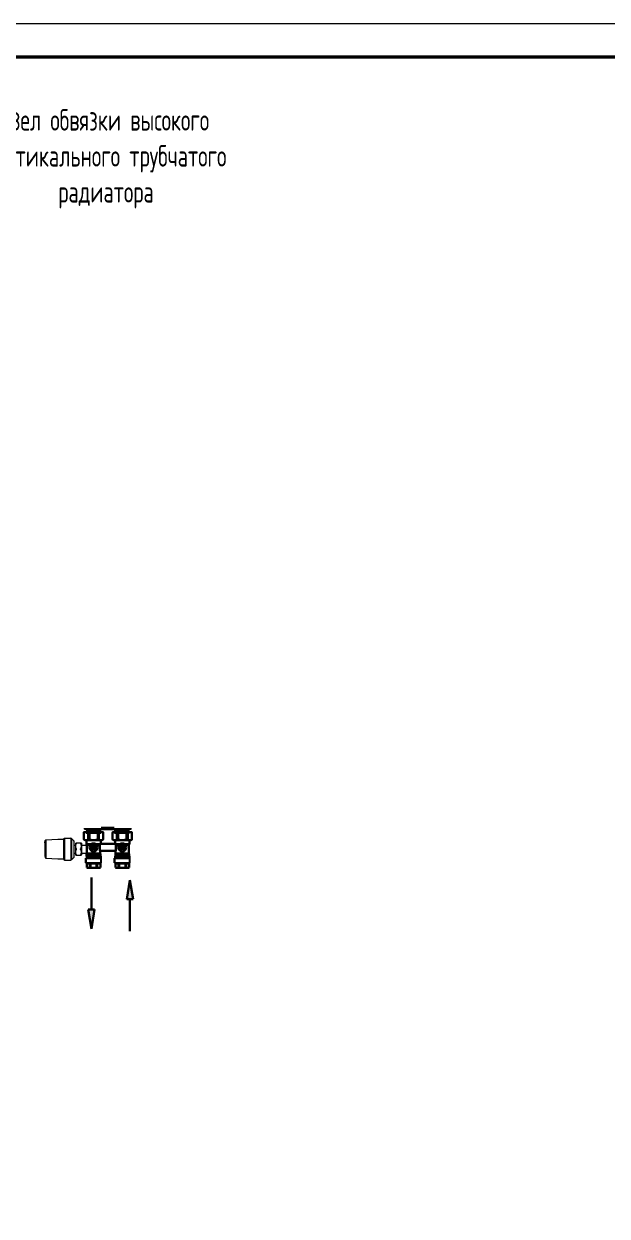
# Model space of a CAD drawing. Header units: millimetres. Extents: x -3929 to 624051, y 52832 to 514950.
# Drawn here: x 65159 to 73926, y 89421 to 107329 of the extents above; entities that cross this region are included whole.
import ezdxf

# ---------------------------------------------------------------- set-up
doc = ezdxf.new("R2010")
doc.units = ezdxf.units.MM
doc.layers.add('9_Форматы', color=7, linetype='Continuous')
doc.layers.add('выноски2', color=1, linetype='Continuous')
doc.layers.add('ОВ-рамка', color=7, linetype='Continuous', lineweight=30)
doc.styles.add('СТИЛЬ', font='simplex.shx', dxfattribs={"width": 0.65})

# ---------------------------------------------------------------- blocks, each defined once
blk = doc.blocks.new('*U2974')
at = {"layer": '9_Форматы', "color": 7, "linetype": 'Continuous', "lineweight": 9, "ltscale": 100}
blk.add_lwpolyline([(5, -5), (5, 415), (-886, 415), (-886, -5)], close=True, dxfattribs=at)
at = {"layer": '9_Форматы', "color": 7, "linetype": 'Continuous', "lineweight": 9, "ltscale": 100, "const_width": 0.5}
blk.add_lwpolyline([(0, 0), (0, 410), (-866, 410), (-866, 0)], close=True, dxfattribs=at)
blk = doc.blocks.new('Стрелка')
at = {"linetype": 'ByBlock', "lineweight": -2}
blk.add_hatch(color=0, dxfattribs=at).paths.add_polyline_path([(-50, -300), (50, -300), (0, 0)])
at = {"color": 0, "linetype": 'ByBlock', "lineweight": -2}
for p, q in [((0, 0), (-50, -300)), ((50, -300), (0, 0)), ((-50, -300), (50, -300)), ((0, -300), (0, -800))]:
    blk.add_line(p, q, dxfattribs=at)
blk = doc.blocks.new('ТерГ')
at = {"color": 0, "linetype": 'Continuous', "lineweight": 0}
for p, q in [((28.8, -30.3), (29.4, -28.9)), ((29.4, -28.9), (35, -23.3)), ((29.4, -71.1), (29.4, -28.9)), ((35, -23.3), (36.4, -22.7)), ((35, -76.7), (35, -23.3)), ((36.4, -77.3), (36.4, -22.7)), ((52.5, -22.7), (36.4, -22.7)), ((52.5, -77.3), (52.5, -22.7)), ((53.5, -23.2), (52.5, -22.7)), ((53.5, -76.8), (53.5, -23.2)), ((54.7, -24.4), (53.5, -23.2)), ((54.7, -75.6), (54.7, -24.4)), ((54.8, -24.5), (54.7, -24.4)), ((54.8, -75.5), (54.8, -24.5)), ((68.8, -25.5), (54.8, -25.5)), ((99.3, -27), (68.8, -25.5)), ((99.3, -73), (99.3, -27)), ((100.7, -28.2), (99.3, -27)), ((100.7, -71.8), (100.7, -28.2)), ((101.8, -34), (100.7, -28.2)), ((10, -40), (0, -40)), ((10, -35.5), (10.7, -34.7)), ((10, -64.5), (10, -35.5)), ((23.1, -34.7), (12.2, -34.7)), ((24.5, -65.3), (24.5, -34.7)), ((28.8, -40), (24.5, -40)), ((28.8, -69.7), (28.8, -30.3)), ((101.8, -66), (101.8, -34)), ((10, -60), (0, -60)), ((10, -64.5), (10.7, -65.3)), ((12.2, -65.3), (23.1, -65.3)), ((28.8, -60), (24.5, -60)), ((28.8, -69.7), (29.4, -71.1)), ((29.4, -71.1), (35, -76.7)), ((35, -76.7), (36.4, -77.3)), ((52.5, -77.3), (36.4, -77.3)), ((53.5, -76.8), (52.5, -77.3)), ((54.7, -75.6), (53.5, -76.8)), ((54.8, -75.5), (54.7, -75.6)), ((68.8, -74.5), (54.8, -74.5)), ((99.3, -73), (68.8, -74.5)), ((100.7, -71.8), (99.3, -73)), ((101.8, -66), (100.7, -71.8))]:
    blk.add_line(p, q, dxfattribs=at)
for points, knots in [([(12.2, -34.7), (12, -34.7), (11.8, -34.7), (11.4, -34.7), (11.3, -34.7), (10.9, -34.7), (10.7, -34.7), (10.7, -34.7)], [0.01186206, 0.01186206, 0.01186206, 0.01186206, 0.013820214, 0.013820214, 0.015778368, 0.015778368, 0.019694675, 0.019694675, 0.019694675, 0.019694675]), ([(12.2, -49), (11.8, -47.9), (11.4, -46.8), (10.9, -44.6), (10.7, -43.5), (10.7, -42.1), (10.7, -41.8), (10.8, -41.2), (10.8, -40.9), (10.9, -40.1), (11, -39.5), (11.4, -37.8), (11.8, -36.8), (12.2, -35.7)], [0.00000024, 0.00000024, 0.00000024, 0.00000024, 0.00390898, 0.00390898, 0.00781772, 0.00781772, 0.0087949, 0.0087949, 0.00977209, 0.00977209, 0.01172646, 0.01172646, 0.01563519, 0.01563519, 0.01563519, 0.01563519]), ([(12.2, -64.3), (11.8, -63.2), (11.4, -62.2), (10.9, -59.9), (10.7, -58.8), (10.7, -57.4), (10.7, -57.1), (10.8, -56.5), (10.8, -56.2), (10.9, -55.4), (11, -54.8), (11.4, -53.2), (11.8, -52.1), (12.2, -51)], [0.00000024, 0.00000024, 0.00000024, 0.00000024, 0.00390898, 0.00390898, 0.00781772, 0.00781772, 0.0087949, 0.0087949, 0.00977209, 0.00977209, 0.01172646, 0.01172646, 0.01563519, 0.01563519, 0.01563519, 0.01563519]), ([(12.2, -34.7), (12.3, -34.7), (12.3, -34.7), (12.4, -34.8), (12.4, -34.9), (12.4, -35), (12.4, -35.1), (12.3, -35.4), (12.3, -35.5), (12.2, -35.7)], [0.000000211, 0.000000211, 0.000000211, 0.000000211, 0.000533225, 0.000533225, 0.001066239, 0.001066239, 0.001599253, 0.001599253, 0.002132267, 0.002132267, 0.002132267, 0.002132267]), ([(12.2, -49), (12.3, -49.1), (12.3, -49.3), (12.4, -49.6), (12.4, -49.8), (12.4, -50.2), (12.4, -50.4), (12.3, -50.7), (12.3, -50.9), (12.2, -51)], [0.000000243, 0.000000243, 0.000000243, 0.000000243, 0.000533257, 0.000533257, 0.001066271, 0.001066271, 0.001599284, 0.001599284, 0.002132298, 0.002132298, 0.002132298, 0.002132298]), ([(23.1, -35.7), (23, -35.5), (23, -35.4), (22.9, -35.1), (22.9, -35), (22.9, -34.9), (22.9, -34.8), (23, -34.7), (23, -34.7), (23.1, -34.7)], [0, 0, 0, 0, 0.00053894, 0.00053894, 0.00107788, 0.00107788, 0.00161682, 0.00161682, 0.002155761, 0.002155761, 0.002155761, 0.002155761]), ([(23.1, -51), (23, -50.9), (23, -50.7), (22.9, -50.4), (22.9, -50.2), (22.9, -49.8), (22.9, -49.6), (23, -49.3), (23, -49.1), (23.1, -49)], [0, 0, 0, 0, 0.00053894, 0.00053894, 0.00107788, 0.00107788, 0.00161682, 0.00161682, 0.002155761, 0.002155761, 0.002155761, 0.002155761]), ([(24.5, -39.1), (24.3, -38.5), (24.1, -37.9), (23.7, -36.8), (23.4, -36.2), (23.1, -35.7)], [0.028293495, 0.028293495, 0.028293495, 0.028293495, 0.030391742, 0.030391742, 0.032489988, 0.032489988, 0.032489988, 0.032489988]), ([(23.1, -49), (23.4, -48.4), (23.7, -47.9), (24.1, -46.7), (24.3, -46.2), (24.5, -45.6)], [0.016586525, 0.016586525, 0.016586525, 0.016586525, 0.018684059, 0.018684059, 0.020781593, 0.020781593, 0.020781593, 0.020781593]), ([(24.5, -54.4), (24.3, -53.8), (24.1, -53.3), (23.7, -52.1), (23.4, -51.6), (23.1, -51)], [0.028293495, 0.028293495, 0.028293495, 0.028293495, 0.030391742, 0.030391742, 0.032489988, 0.032489988, 0.032489988, 0.032489988]), ([(10.7, -65.3), (10.7, -65.3), (10.9, -65.3), (11.3, -65.3), (11.4, -65.3), (11.8, -65.3), (12, -65.3), (12.2, -65.3)], [0.036943231, 0.036943231, 0.036943231, 0.036943231, 0.040838182, 0.040838182, 0.042785658, 0.042785658, 0.044733133, 0.044733133, 0.044733133, 0.044733133]), ([(12.2, -64.3), (12.3, -64.5), (12.3, -64.6), (12.4, -64.9), (12.4, -65), (12.4, -65.1), (12.4, -65.2), (12.3, -65.3), (12.3, -65.3), (12.2, -65.3)], [0.000000421, 0.000000421, 0.000000421, 0.000000421, 0.000533436, 0.000533436, 0.00106645, 0.00106645, 0.001599464, 0.001599464, 0.002132478, 0.002132478, 0.002132478, 0.002132478]), ([(23.1, -65.3), (23, -65.3), (23, -65.3), (22.9, -65.2), (22.9, -65.1), (22.9, -65), (22.9, -64.9), (23, -64.6), (23, -64.5), (23.1, -64.3)], [0, 0, 0, 0, 0.00053894, 0.00053894, 0.00107788, 0.00107788, 0.00161682, 0.00161682, 0.002155761, 0.002155761, 0.002155761, 0.002155761]), ([(23.1, -64.3), (23.4, -63.8), (23.7, -63.2), (24.1, -62.1), (24.3, -61.5), (24.5, -60.9)], [0.016586525, 0.016586525, 0.016586525, 0.016586525, 0.018684059, 0.018684059, 0.020781593, 0.020781593, 0.020781593, 0.020781593]), ([(24.5, -65.3), (24.4, -65.3), (24.3, -65.3), (24.1, -65.3), (24, -65.3), (23.7, -65.3), (23.4, -65.3), (23.1, -65.3)], [0.026106184, 0.026106184, 0.026106184, 0.026106184, 0.027154617, 0.027154617, 0.028203049, 0.028203049, 0.030299915, 0.030299915, 0.030299915, 0.030299915])]:
    blk.add_open_spline(points, degree=3, knots=knots, dxfattribs=at)
blk.add_open_spline([(23.1, -34.7), (23.7, -34.7), (24.2, -34.7), (24.5, -34.7)], degree=3, dxfattribs=at)

msp = doc.modelspace()

# ---------------------------------------------------------------- hatches: boundary and pattern name
at = {"lineweight": 50}
h = msp.add_hatch(color=250, dxfattribs=at)
h.paths.add_polyline_path([(66307.926, 95205.093, 1), (66292.606, 95205.093, 1)])
h.paths.add_polyline_path([(66105.621, 95205.093, 1), (66120.941, 95205.093, 1)])
h = msp.add_hatch(color=250, dxfattribs=at)
h.paths.add_polyline_path([(66733.378, 95205.093, 1), (66718.058, 95205.093, 1)])
h.paths.add_polyline_path([(66531.073, 95205.093, 1), (66546.392, 95205.093, 1)])

# ---------------------------------------------------------------- linework, layer by layer
at = {"color": 250, "linetype": 'Continuous', "lineweight": 15}
for p, q in [((66059.037, 95242.654), (66197.876, 95242.654)), ((66197.876, 95242.654), (66337.677, 95242.654)), ((66497.966, 95242.654), (66636.804, 95242.654)), ((66636.804, 95242.654), (66776.606, 95242.654))]:
    msp.add_line(p, q, dxfattribs=at)
at = {"color": 250, "linetype": 'Continuous', "lineweight": 30, "extrusion": (0, 1, 0)}
for p, q in [((66065.942, 95189.527), (66061.622, 95185.207)), ((66061.622, 95185.207), (66062.057, 95185.207)), ((66061.622, 95077.207), (66061.622, 95185.207)), ((66062.057, 95077.207), (66062.057, 95185.207)), ((66067.453, 95189.527), (66065.942, 95189.527)), ((66119.295, 95189.527), (66067.453, 95189.527)), ((66124.691, 95185.207), (66124.691, 95077.207)), ((66124.691, 95185.207), (66144.14, 95185.207)), ((66144.14, 95077.207), (66144.14, 95185.207)), ((66269.408, 95185.207), (66269.408, 95077.207)), ((66269.408, 95185.207), (66288.857, 95185.207)), ((66288.857, 95077.207), (66288.857, 95185.207)), ((66346.095, 95189.527), (66294.253, 95189.527)), ((66347.606, 95189.527), (66346.095, 95189.527)), ((66347.606, 95189.527), (66351.926, 95185.207)), ((66351.491, 95185.207), (66351.491, 95077.207)), ((66351.491, 95185.207), (66351.926, 95185.207)), ((66351.926, 95077.207), (66351.926, 95185.207)), ((66497.942, 95189.527), (66493.622, 95185.207)), ((66493.622, 95185.207), (66494.057, 95185.207)), ((66493.622, 95077.207), (66493.622, 95185.207)), ((66494.057, 95077.207), (66494.057, 95185.207)), ((66499.453, 95189.527), (66497.942, 95189.527)), ((66551.295, 95189.527), (66499.453, 95189.527)), ((66556.691, 95185.207), (66556.691, 95077.207)), ((66556.691, 95185.207), (66576.14, 95185.207)), ((66576.14, 95077.207), (66576.14, 95185.207)), ((66701.408, 95185.207), (66701.408, 95077.207)), ((66701.408, 95185.207), (66720.857, 95185.207)), ((66720.857, 95077.207), (66720.857, 95185.207)), ((66778.095, 95189.527), (66726.253, 95189.527)), ((66779.606, 95189.527), (66778.095, 95189.527)), ((66779.606, 95189.527), (66783.926, 95185.207)), ((66783.491, 95185.207), (66783.491, 95077.207)), ((66783.491, 95185.207), (66783.926, 95185.207)), ((66783.926, 95077.207), (66783.926, 95185.207)), ((66061.622, 95077.207), (66062.057, 95077.207)), ((66074.582, 95068.567), (66061.622, 95077.207)), ((66074.582, 95068.567), (66084.309, 95068.567)), ((66084.309, 95068.567), (66102.438, 95068.567)), ((66098.774, 95007.658), (66098.774, 95068.567)), ((66098.774, 95007.658), (66169.361, 95007.658)), ((66107.414, 94999.018), (66098.774, 95007.658)), ((66102.438, 95068.567), (66188.645, 95068.567)), ((66107.414, 94999.018), (66160.447, 94999.018)), ((66107.414, 94865.527), (66107.414, 94999.018)), ((66124.691, 95077.207), (66144.14, 95077.207)), ((66188.645, 95068.567), (66224.902, 95068.567)), ((66202.454, 94923.673), (66202.454, 94996.603)), ((66211.094, 94996.603), (66211.094, 94923.673)), ((66224.902, 95068.567), (66311.109, 95068.567)), ((66244.186, 95007.658), (66312.189, 95007.658)), ((66253.1, 94999.018), (66303.251, 94999.018)), ((66269.408, 95077.207), (66288.857, 95077.207)), ((66303.251, 94914.778), (66303.251, 94999.018)), ((66311.109, 95068.567), (66329.238, 95068.567)), ((66531.837, 95014.138), (66313.71, 95014.138)), ((66314.774, 95014.138), (66314.774, 95068.567)), ((66329.238, 95068.567), (66338.966, 95068.567)), ((66338.966, 95068.567), (66351.926, 95077.207)), ((66351.491, 95077.207), (66351.926, 95077.207)), ((66493.622, 95077.207), (66494.057, 95077.207)), ((66506.582, 95068.567), (66493.622, 95077.207)), ((66506.582, 95068.567), (66516.309, 95068.567)), ((66516.309, 95068.567), (66534.438, 95068.567)), ((66530.774, 95014.138), (66530.774, 95068.567)), ((66533.358, 95007.658), (66601.361, 95007.658)), ((66534.438, 95068.567), (66620.645, 95068.567)), ((66542.296, 94914.778), (66542.296, 94999.018)), ((66542.296, 94999.018), (66592.447, 94999.018)), ((66556.691, 95077.207), (66576.14, 95077.207)), ((66620.645, 95068.567), (66656.902, 95068.567)), ((66634.454, 94923.673), (66634.454, 94996.603)), ((66643.094, 94996.603), (66643.094, 94923.673)), ((66656.902, 95068.567), (66743.109, 95068.567)), ((66676.186, 95007.658), (66746.774, 95007.658)), ((66685.1, 94999.018), (66738.134, 94999.018)), ((66701.408, 95077.207), (66720.857, 95077.207)), ((66738.134, 94999.018), (66746.774, 95007.658)), ((66738.134, 94865.527), (66738.134, 94999.018)), ((66743.109, 95068.567), (66761.238, 95068.567)), ((66746.774, 95007.658), (66746.774, 95068.567)), ((66761.238, 95068.567), (66770.966, 95068.567)), ((66770.966, 95068.567), (66783.926, 95077.207)), ((66783.491, 95077.207), (66783.926, 95077.207)), ((66103.094, 94830.967), (66098.774, 94826.647)), ((66098.774, 94826.647), (66314.774, 94826.647)), ((66098.774, 94822.327), (66314.774, 94822.327)), ((66098.774, 94813.687), (66314.774, 94813.687)), ((66098.774, 94805.047), (66314.774, 94805.047)), ((66107.414, 94865.527), (66103.094, 94861.207)), ((66103.094, 94861.207), (66310.454, 94861.207)), ((66103.094, 94830.967), (66103.094, 94861.207)), ((66103.094, 94830.967), (66310.454, 94830.967)), ((66107.414, 94865.527), (66306.134, 94865.527)), ((66540.571, 94906.138), (66304.976, 94906.138)), ((66306.134, 94865.527), (66306.134, 94906.138)), ((66306.134, 94865.527), (66310.454, 94861.207)), ((66310.454, 94830.967), (66310.454, 94861.207)), ((66310.454, 94830.967), (66314.774, 94826.647)), ((66314.752, 94800.026), (66314.774, 94826.647)), ((66530.743, 94800.238), (66530.774, 94826.647)), ((66535.094, 94830.967), (66530.774, 94826.647)), ((66530.774, 94826.647), (66746.774, 94826.647)), ((66530.774, 94822.327), (66746.774, 94822.327)), ((66530.774, 94813.687), (66746.774, 94813.687)), ((66530.774, 94805.047), (66746.774, 94805.047)), ((66539.414, 94865.527), (66535.094, 94861.207)), ((66535.094, 94861.207), (66742.454, 94861.207)), ((66535.094, 94830.967), (66535.094, 94861.207)), ((66535.094, 94830.967), (66742.454, 94830.967)), ((66539.414, 94865.527), (66539.414, 94906.138)), ((66539.414, 94865.527), (66738.134, 94865.527)), ((66738.134, 94865.527), (66742.454, 94861.207)), ((66742.454, 94830.967), (66742.454, 94861.207)), ((66742.454, 94830.967), (66746.774, 94826.647)), ((66746.788, 94799.987), (66746.774, 94826.647))]:
    msp.add_line(p, q, dxfattribs=at)
at = {"color": 250, "lineweight": 50}
for p, q in [((66094.024, 95245.135), (66094.024, 95223.912)), ((66094.024, 95223.912), (66319.524, 95223.912)), ((66096.834, 95189.527), (66096.834, 95197.433)), ((66096.834, 95197.433), (66316.713, 95197.433)), ((66096.834, 95189.527), (66316.713, 95189.527)), ((66316.713, 95189.527), (66316.713, 95197.433)), ((66319.524, 95245.135), (66519.475, 95245.135)), ((66319.524, 95245.135), (66319.524, 95223.912)), ((66519.475, 95245.135), (66519.475, 95223.912)), ((66519.475, 95223.912), (66744.975, 95223.912)), ((66522.286, 95189.527), (66522.286, 95197.433)), ((66522.286, 95197.433), (66742.164, 95197.433)), ((66522.286, 95189.527), (66742.164, 95189.527)), ((66742.164, 95189.527), (66742.164, 95197.433)), ((66744.975, 95245.135), (66744.975, 95223.912))]:
    msp.add_line(p, q, dxfattribs=at)
at = {"color": 250}
for p, q in [((66094.031, 95189.527), (66319.516, 95189.527)), ((66519.468, 95189.527), (66744.968, 95189.527)), ((66091.979, 94800.204), (66319.524, 94800.022)), ((66098.774, 94826.647), (66098.753, 94800.199)), ((66320.89, 94800.022), (66319.524, 94800.022)), ((66320.89, 94728.459), (66320.89, 94800.022)), ((66523.849, 94800.244), (66526.024, 94800.244)), ((66526.024, 94800.244), (66752.779, 94799.98)), ((66752.779, 94728.5), (66752.779, 94799.981))]:
    msp.add_line(p, q, dxfattribs=at)
at = {"color": 250, "lineweight": 30}
for p, q in [((66101.123, 95189.527), (66312.424, 95189.527)), ((66110.585, 95197.433), (66110.585, 95197.848)), ((66110.585, 95197.433), (66302.963, 95197.433)), ((66302.842, 95197.433), (66110.705, 95197.433)), ((66115.768, 95212.338), (66115.768, 95223.912)), ((66115.768, 95215.636), (66297.779, 95215.636)), ((66120.701, 95206.996), (66292.846, 95206.996)), ((66150.254, 95189.527), (66159.895, 95189.527)), ((66263.293, 95189.527), (66253.652, 95189.527)), ((66297.779, 95212.338), (66297.779, 95223.912)), ((66306.678, 95197.433), (66302.842, 95197.433)), ((66302.963, 95197.433), (66302.963, 95197.848)), ((66526.574, 95189.527), (66737.876, 95189.527)), ((66536.036, 95197.433), (66536.036, 95197.848)), ((66536.036, 95197.433), (66728.414, 95197.433)), ((66728.293, 95197.433), (66536.157, 95197.433)), ((66541.22, 95212.338), (66541.22, 95223.912)), ((66541.22, 95215.636), (66723.23, 95215.636)), ((66546.152, 95206.996), (66718.298, 95206.996)), ((66575.706, 95189.527), (66585.346, 95189.527)), ((66688.744, 95189.527), (66679.104, 95189.527)), ((66723.23, 95212.338), (66723.23, 95223.912)), ((66732.129, 95197.433), (66728.293, 95197.433)), ((66728.414, 95197.433), (66728.414, 95197.848)), ((66091.979, 94727.404), (66091.979, 94800.202)), ((66523.849, 94727.445), (66523.849, 94800.244)), ((66101.123, 94721.036), (66092.957, 94727.404)), ((66101.123, 94721.036), (66312.424, 94721.036)), ((66104.173, 94659.168), (66104.173, 94721.036)), ((66114.61, 94653.578), (66104.173, 94659.168)), ((66114.61, 94653.578), (66298.937, 94653.578)), ((66150.254, 94659.168), (66150.254, 94721.036)), ((66150.254, 94721.036), (66159.895, 94721.036)), ((66150.254, 94659.168), (66159.895, 94659.168)), ((66154.934, 94653.578), (66258.614, 94653.578)), ((66159.895, 94659.168), (66159.895, 94721.036)), ((66253.652, 94659.168), (66253.652, 94721.036)), ((66263.293, 94721.036), (66253.652, 94721.036)), ((66263.293, 94659.168), (66253.652, 94659.168)), ((66263.293, 94659.168), (66263.293, 94721.036)), ((66298.937, 94653.578), (66309.375, 94659.168)), ((66309.375, 94659.168), (66309.375, 94721.036)), ((66312.424, 94721.036), (66320.89, 94728.459)), ((66533.012, 94721.077), (66524.846, 94727.445)), ((66533.012, 94721.077), (66744.314, 94721.077)), ((66536.062, 94659.21), (66536.062, 94721.077)), ((66546.499, 94653.619), (66536.062, 94659.21)), ((66546.499, 94653.619), (66730.826, 94653.619)), ((66582.144, 94659.21), (66582.144, 94721.077)), ((66582.144, 94721.077), (66591.784, 94721.077)), ((66582.144, 94659.21), (66591.784, 94659.21)), ((66591.784, 94659.21), (66591.784, 94721.077)), ((66593.482, 94653.619), (66697.162, 94653.619)), ((66685.541, 94659.21), (66685.541, 94721.077)), ((66695.182, 94721.077), (66685.541, 94721.077)), ((66695.182, 94659.21), (66685.541, 94659.21)), ((66695.182, 94659.21), (66695.182, 94721.077)), ((66730.826, 94653.619), (66741.264, 94659.21)), ((66741.264, 94659.21), (66741.264, 94721.077)), ((66744.314, 94721.077), (66752.779, 94728.5))]:
    msp.add_line(p, q, dxfattribs=at)
for centre in [(66113.281, 95205.093), (66300.266, 95205.093), (66538.732, 95205.093), (66725.718, 95205.093)]:
    msp.add_circle(centre, 7.66, dxfattribs=at)
at = {"color": 250, "linetype": 'Continuous', "lineweight": 30}
for centre in [(66206.774, 94960.138), (66638.774, 94960.138)]:
    msp.add_circle(centre, 60.48, dxfattribs=at)
for centre, start, end in [((66206.774, 94960.138), 96.756327, 263.243673), ((66206.774, 94960.138), 276.756327, 83.243673), ((66638.774, 94960.138), 96.756327, 263.243673), ((66638.774, 94960.138), 276.756327, 83.243673)]:
    msp.add_arc(centre, 36.72, start, end, dxfattribs=at)
at = {"color": 250, "lineweight": 30}
for centre, radius, start, end in [((66127.214, 94765.724), 50.278, 242.7246596, 297.2753404), ((66127.214, 94703.856), 50.278, 242.7246596, 297.2753404), ((66206.774, 94914.799), 199.353, 256.3993284, 283.6006716), ((66206.774, 94852.931), 199.353, 256.3993284, 283.6006716), ((66286.334, 94765.724), 50.278, 242.7246596, 297.2753404), ((66286.334, 94703.856), 50.278, 242.7246596, 297.2753404), ((66559.103, 94765.765), 50.278, 242.7246596, 297.2753404), ((66559.103, 94703.898), 50.278, 242.7246596, 297.2753404), ((66638.663, 94914.84), 199.353, 256.3993284, 283.6006716), ((66638.663, 94852.973), 199.353, 256.3993284, 283.6006716), ((66718.223, 94765.765), 50.278, 242.7246596, 297.2753404), ((66718.223, 94703.898), 50.278, 242.7246596, 297.2753404)]:
    msp.add_arc(centre, radius, start, end, dxfattribs=at)
at = {"color": 250, "linetype": 'Continuous', "lineweight": 30}
for points, weights in [([(66062.057, 95185.207), (66064.795, 95187.571), (66067.453, 95189.527)], [1, 1.00071281031, 1]), ([(66119.295, 95189.527), (66121.952, 95187.571), (66124.691, 95185.207)], [1, 1.00071281031, 1]), ([(66144.14, 95185.207), (66149.617, 95187.571), (66154.932, 95189.527)], [1, 1.00071281031, 1]), ([(66258.615, 95189.527), (66263.93, 95187.571), (66269.408, 95185.207)], [1, 1.00071281031, 1]), ([(66288.857, 95185.207), (66291.595, 95187.571), (66294.253, 95189.527)], [1, 1.00071281031, 1]), ([(66346.095, 95189.527), (66348.752, 95187.571), (66351.491, 95185.207)], [1, 1.00071281031, 1]), ([(66494.057, 95185.207), (66496.795, 95187.571), (66499.453, 95189.527)], [1, 1.00071281031, 1]), ([(66551.295, 95189.527), (66553.952, 95187.571), (66556.691, 95185.207)], [1, 1.00071281031, 1]), ([(66576.14, 95185.207), (66581.617, 95187.571), (66586.932, 95189.527)], [1, 1.00071281031, 1]), ([(66690.615, 95189.527), (66695.93, 95187.571), (66701.408, 95185.207)], [1, 1.00071281031, 1]), ([(66720.857, 95185.207), (66723.595, 95187.571), (66726.253, 95189.527)], [1, 1.00071281031, 1]), ([(66778.095, 95189.527), (66780.752, 95187.571), (66783.491, 95185.207)], [1, 1.00071281031, 1]), ([(66084.309, 95068.567), (66073.703, 95070.506), (66062.057, 95077.207)], [1, 1.0131294808, 1]), ([(66124.691, 95077.207), (66113.044, 95070.506), (66102.438, 95068.567)], [1, 1.0131294808, 1]), ([(66188.645, 95068.567), (66167.432, 95070.506), (66144.14, 95077.207)], [1, 1.0131294808, 1]), ([(66269.408, 95077.207), (66246.115, 95070.506), (66224.902, 95068.567)], [1, 1.0131294808, 1]), ([(66311.109, 95068.567), (66300.503, 95070.506), (66288.857, 95077.207)], [1, 1.0131294808, 1]), ([(66303.251, 94999.018), (66306.476, 95002.15), (66309.912, 95005.498)], [1.00000029359, 1.00052746563, 1]), ([(66351.491, 95077.207), (66339.844, 95070.506), (66329.238, 95068.567)], [1, 1.0131294808, 1]), ([(66516.309, 95068.567), (66505.703, 95070.506), (66494.057, 95077.207)], [1, 1.0131294808, 1]), ([(66556.691, 95077.207), (66545.044, 95070.506), (66534.438, 95068.567)], [1, 1.0131294808, 1]), ([(66542.296, 94999.018), (66539.071, 95002.15), (66535.635, 95005.498)], [1, 1.00052731883, 1]), ([(66620.645, 95068.567), (66599.432, 95070.506), (66576.14, 95077.207)], [1, 1.0131294808, 1]), ([(66701.408, 95077.207), (66678.115, 95070.506), (66656.902, 95068.567)], [1, 1.0131294808, 1]), ([(66743.109, 95068.567), (66732.503, 95070.506), (66720.857, 95077.207)], [1, 1.0131294808, 1]), ([(66783.491, 95077.207), (66771.844, 95070.506), (66761.238, 95068.567)], [1, 1.0131294808, 1])]:
    msp.add_rational_spline(points, weights, degree=2, dxfattribs=at)
for points, knots in [([(66304.976, 94906.138), (66304.808, 94906.138), (66304.609, 94906.357), (66304.206, 94907.246), (66304.003, 94907.916), (66303.669, 94909.452), (66303.515, 94910.417), (66303.305, 94912.537), (66303.251, 94913.692), (66303.251, 94914.778)], [-1.52101022, -1.52101022, -1.52101022, -1.52101022, -1.137397701, -1.137397701, -0.753785182, -0.753785182, -0.376892591, -0.376892591, 0, 0, 0, 0]), ([(66309.912, 95005.498), (66310.474, 95006.045), (66311.05, 95006.595), (66311.814, 95007.31), (66312.002, 95007.485), (66312.189, 95007.658)], [3.729994353, 3.729994353, 3.729994353, 3.729994353, 3.9863334261, 3.9863334261, 4.0698491173, 4.0698491173, 4.0698491173, 4.0698491173]), ([(66312.189, 95007.658), (66312.211, 95008.045), (66312.24, 95008.428), (66312.369, 95009.86), (66312.511, 95010.826), (66312.817, 95012.362), (66313.003, 95013.031), (66313.373, 95013.919), (66313.556, 95014.138), (66313.71, 95014.138)], [0.244889786, 0.244889786, 0.244889786, 0.244889786, 0.376855621, 0.376855621, 0.753711242, 0.753711242, 1.136233608, 1.136233608, 1.518755975, 1.518755975, 1.518755975, 1.518755975]), ([(66533.358, 95007.658), (66533.336, 95008.045), (66533.308, 95008.428), (66533.178, 95009.86), (66533.036, 95010.826), (66532.73, 95012.362), (66532.544, 95013.031), (66532.174, 95013.919), (66531.991, 95014.138), (66531.837, 95014.138)], [0.244889786, 0.244889786, 0.244889786, 0.244889786, 0.376855621, 0.376855621, 0.753711242, 0.753711242, 1.136233608, 1.136233608, 1.518755975, 1.518755975, 1.518755975, 1.518755975]), ([(66535.635, 95005.498), (66535.073, 95006.045), (66534.497, 95006.595), (66533.733, 95007.31), (66533.545, 95007.485), (66533.358, 95007.658)], [3.729994353, 3.729994353, 3.729994353, 3.729994353, 3.9863334261, 3.9863334261, 4.0698491173, 4.0698491173, 4.0698491173, 4.0698491173]), ([(66540.571, 94906.138), (66540.739, 94906.138), (66540.938, 94906.357), (66541.342, 94907.246), (66541.545, 94907.916), (66541.878, 94909.452), (66542.033, 94910.417), (66542.242, 94912.537), (66542.296, 94913.692), (66542.296, 94914.778)], [-1.52101022, -1.52101022, -1.52101022, -1.52101022, -1.137397701, -1.137397701, -0.753785182, -0.753785182, -0.376892591, -0.376892591, 0, 0, 0, 0])]:
    msp.add_open_spline(points, degree=3, knots=knots, dxfattribs=at)
at = {"color": 250}
msp.add_solid([(66114.055, 95286.954), (66113.811, 95287.096), (66114.088, 95287.041)], dxfattribs=at)

# ---------------------------------------------------------------- block references
at = {"color": 18, "lineweight": 25, "ltscale": 100, "true_color": 0x000000, "xscale": 6.000000001222361, "yscale": 6.000000001222361, "zscale": 6.000000001222361, "rotation": 180}
msp.add_blockref('ТерГ', (66085.141, 94633.733, 12413.645), dxfattribs=at)
at = {"color": 5, "lineweight": 30, "ltscale": 0.1, "true_color": 0x0000ff, "xscale": 0.9597656249999998, "yscale": 0.9597656249999998, "zscale": 0.9597656249999998, "rotation": 180}
msp.add_blockref('Стрелка', (66174.495, 93738.842), dxfattribs=at)
at = {"color": 1, "lineweight": 30, "ltscale": 0.1, "true_color": 0xff0000, "xscale": -0.9597656249999998, "yscale": 0.9597656249999998, "zscale": 0.9597656249999998}
msp.add_blockref('Стрелка', (66752.953, 94468.968), dxfattribs=at)
at = {"layer": 'ОВ-рамка', "ltscale": 100, "transparency": 33554687, "xscale": 100, "yscale": 100, "zscale": 100}
msp.add_blockref('*U2974', (100531.237, 65829.189, 576.986), dxfattribs=at)

# ---------------------------------------------------------------- texts
at = {"layer": 'выноски2', "color": 7, "insert": (68822.545, 106049.156), "char_height": 324, "width": 4857.07975, "attachment_point": 3, "style": 'СТИЛЬ'}
msp.add_mtext('\\pxqc;Узел обвязки высокого вертикального трубчатого радиатора', dxfattribs=at)

doc.saveas('drawing.dxf')
